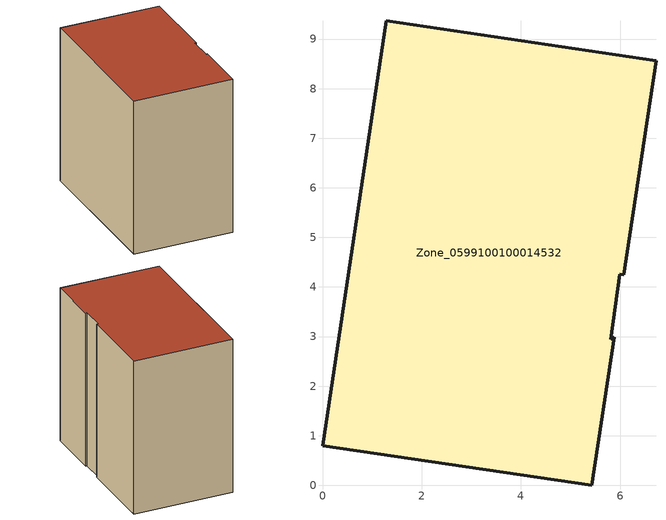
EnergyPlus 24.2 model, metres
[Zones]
Zone_0599100100014532
 floor ground (C_G): 6.73,8.56 6.07,4.24 5.99,4.25 5.81,2.95 5.88,2.99 5.43,0 0,0.8 1.29,9.37 z0
 wall outside (C_F): 6.07,4.24 6.73,8.56 1.29,9.37 0,0.8 5.43,0 5.88,2.99 5.81,2.95 5.99,4.25 6.07,4.24 z0:8.68
 roof outside (C_R): 5.43,0 5.88,2.99 5.81,2.95 5.99,4.25 6.07,4.24 6.73,8.56 1.29,9.37 0,0.8 z8.68
[BUILDING]
Pand.0599100100014532: North Axis=0; Terrain=City; Loads Convergence Tolerance Value=0.04; Temperature Convergence Tolerance Value=0.4; Solar Distribution=FullExterior; Maximum Number of Warmup Days=25; Minimum Number of Warmup Days=1
[Site:Location]
Rotterdam.The.Hague.AP_ZH_NLD Design_Conditions: Latitude=51.96; Longitude=4.45; Time Zone=1; Elevation=-4.5
[SITE:GROUNDTEMPERATURE:BUILDINGSURFACE]
18, 18, 18, 18, 18, 18, 18, 18, 18, 18, 18, 18
[MATERIAL] Thermal Absorptance=0.9; Solar Absorptance=0.7; Visible Absorptance=0.7
Name | Roughness | Thickness | Conductivity | Density | Specific Heat
G.TC.2015-2018 | MediumSmooth | 0.15 | 0.0428571 | 540 | 1210
F.TC.2015-2018 | Rough | 0.3 | 0.0666667 | 1920 | 840
R.TC.2015-2018 | MediumRough | 0.2 | 0.0333333 | 1500 | 1000
[CONSTRUCTION]
C_G: G.TC.2015-2018
C_F: F.TC.2015-2018
C_R: R.TC.2015-2018
[ZONE]
Zone_0599100100014532: Type=1; Multiplier=1; Ceiling Height=Autocalculate; Volume=Autocalculate; Floor Area=autocalculate; Part of Total Floor Area=Yes
[ZONEINFILTRATION:DESIGNFLOWRATE]
Infil_Zone_0599100100014532: Zone or ZoneList or Space or SpaceList=Zone_0599100100014532; Schedule=AlwaysOn; Design Flow Rate Calculation Method=Flow/Area; Flow Rate per Floor Area=0.0015; Constant Term Coefficient=1; Temperature Term Coefficient=0; Velocity Term Coefficient=0; Velocity Squared Term Coefficient=0
[HVACTEMPLATE:ZONE:IDEALLOADSAIRSYSTEM]
Zone_0599100100014532: Maximum Heating Supply Air Temperature=50; Minimum Cooling Supply Air Temperature=13; Maximum Heating Supply Air Humidity Ratio=0.0156; Minimum Cooling Supply Air Humidity Ratio=0.0077; Heating Limit=NoLimit; Cooling Limit=NoLimit; Dehumidification Control Type=ConstantSensibleHeatRatio; Cooling Sensible Heat Ratio=0.7; Dehumidification Setpoint=60; Humidification Control Type=None; Humidification Setpoint=30; Outdoor Air Method=None; Outdoor Air Flow Rate per Person=0.00944; Outdoor Air Flow Rate per Zone Floor Area=0; Outdoor Air Flow Rate per Zone=0; Demand Controlled Ventilation Type=None; Outdoor Air Economizer Type=NoEconomizer; Heat Recovery Type=None; Sensible Heat Recovery Effectiveness=0.7; Latent Heat Recovery Effectiveness=0.65
[ZONECONTROL:THERMOSTAT]
ThermostatControl_Zone_0599100100014532: Zone or ZoneList=Zone_0599100100014532; Control Type Schedule=DualSetpointControlType; Control 1=Thermostat_Zone_0599100100014532; Temperature Difference Between Cutout And Setpoint=0
[THERMOSTATSETPOINT:DUALSETPOINT]
Thermostat_Zone_0599100100014532: Heating Setpoint Temperature Schedule=HeatingSetpoint_Zone_0599100100014532; Cooling Setpoint Temperature Schedule=CoolingSetpoint_Zone_0599100100014532
[SCHEDULE:COMPACT]
HeatingSetpoint_Zone_0599100100014532: Through: 12/31, For: AllDays, Until: 24:00, 21
CoolingSetpoint_Zone_0599100100014532: Through: 12/31, For: AllDays, Until: 24:00, 24
DualSetpointControlType: Through: 12/31, For: AllDays, Until: 24:00, 4
AlwaysOn: Through: 12/31, For: AllDays, Until: 24:00, 1
